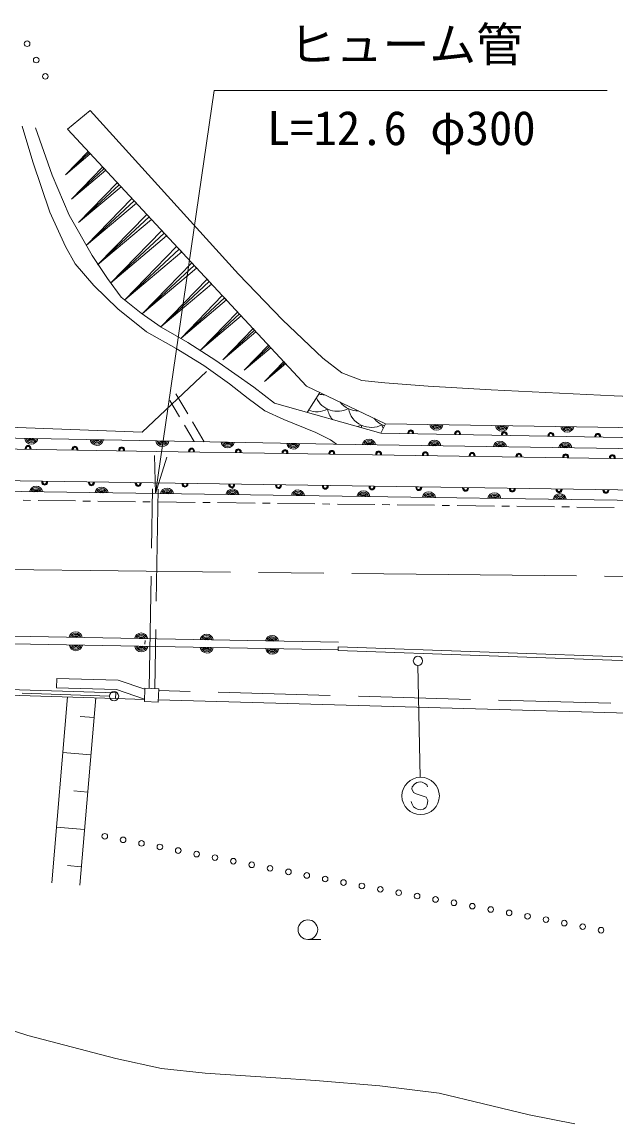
# Model space of a CAD drawing. Units: millimetres, scale not verified. Extents: x 40000 to 680000, y 20000 to 380000.
# Drawn here: x 222727 to 254475, y 254773 to 313663 of the extents above; entities that cross this region are included whole.
import ezdxf
from ezdxf.enums import TextEntityAlignment as Align

# ---------------------------------------------------------------- set-up
doc = ezdxf.new("R2010")
doc.units = ezdxf.units.MM
doc.header["$LTSCALE"] = 1000
doc.linetypes.add('CHAIN', pattern=[18.5, 12, -1.5, 3.5, -1.5])
doc.linetypes.add('DASHED', pattern=[7.5, 6, -1.5])
for name, color, linetype, lineweight in [('M-BGD', 7, 'Continuous', 13), ('M-BMK', 2, 'CHAIN', 13), ('M-STR-HTXT', 7, 'Continuous', 13), ('M-STR-STRC', 7, 'Continuous', 13), ('M-WORK', 1, 'Continuous', 13)]:
    doc.layers.add(name, color=color, linetype=linetype, lineweight=lineweight)
doc.styles.add('ＭＳ ゴシック', font='')
doc.styles.get('ＭＳ ゴシック').set_extended_font_data('MS Gothic')

# ---------------------------------------------------------------- blocks, each defined once
blk = doc.blocks.new('open_arrow')
at = {"color": 0, "linetype": 'Continuous', "lineweight": -2}
blk.add_lwpolyline([(7.5, 1.25), (0, 0), (7.5, -1.25)], dxfattribs=at)

msp = doc.modelspace()

# ---------------------------------------------------------------- linework, layer by layer
at = {"layer": 'M-BGD', "linetype": 'DASHED'}
for p, q in [((229518, 278048), (229708, 288712)), ((230008, 288706), (229818, 278043)), ((227864, 278494), (224588, 278583)), ((229295, 278005), (227864, 278494)), ((291686, 276202), (230033, 277933))]:
    msp.add_line(p, q, dxfattribs=at)
at = {"layer": 'M-BGD'}
for p, q in [((229296, 280406), (229303, 280606)), ((239627, 280080), (239634, 280280)), ((239627, 280080), (263414, 279240)), ((239634, 280280), (263421, 279440)), ((181229, 279327), (227738, 277809)), ((181219, 279027), (227728, 277510)), ((224575, 278083), (224588, 278583)), ((227775, 277997), (224575, 278083)), ((229282, 277482), (227775, 277997)), ((229267, 277349), (229298, 278062)), ((229298, 278062), (230038, 278029)), ((230038, 278029), (230006, 277317)), ((222727, 277797), (227394, 277642)), ((224317, 267653), (225166, 277593)), ((226667, 277544), (225811, 267526)), ((227738, 277809), (227728, 277510)), ((229270, 277459), (227728, 277510)), ((291672, 275702), (230011, 277434)), ((230006, 277317), (229267, 277349)), ((226577, 276491), (225830, 276554)), ((226407, 274498), (224913, 274626)), ((226237, 272506), (225490, 272570)), ((226067, 270514), (224572, 270642)), ((225896, 268522), (225149, 268586))]:
    msp.add_line(p, q, dxfattribs=at)
msp.add_circle((227644, 277633), 249, dxfattribs=at)
at = {"layer": 'M-BMK'}
msp.add_lwpolyline([(65578, 288839), (181108, 284839), (184867, 284815), (259476, 283982)], dxfattribs=at)
at = {"layer": 'M-STR-HTXT'}
msp.add_lwpolyline([(229854, 288467), (233000, 310000), (254000, 310000)], dxfattribs=at)
at = {"layer": 'M-STR-STRC'}
for p, q in [((244012, 273305), (243882, 279266)), ((243578, 272791), (243562, 272678)), ((243562, 272678), (243647, 272495)), ((243706, 272930), (243578, 272791)), ((243837, 273023), (243706, 272930)), ((244003, 273056), (243837, 273023)), ((244119, 273040), (244003, 273056)), ((244263, 272968), (244119, 273040)), ((244373, 272893), (244263, 272968)), ((244407, 272782), (244373, 272893)), ((243647, 272495), (243798, 272422)), ((243798, 272422), (244330, 272234)), ((244330, 272234), (244411, 272061)), ((243564, 271903), (243525, 272013)), ((243648, 271725), (243564, 271903)), ((243751, 271652), (243648, 271725)), ((243897, 271577), (243751, 271652)), ((244018, 271560), (243897, 271577)), ((244185, 271589), (244018, 271560)), ((244310, 271685), (244185, 271589)), ((244381, 271834), (244310, 271685)), ((244411, 272061), (244381, 271834))]:
    msp.add_line(p, q, dxfattribs=at)
for centre, radius in [((243892, 279520), 250), ((244035, 272305), 1000)]:
    msp.add_circle(centre, radius, dxfattribs=at)
at = {"layer": 'M-WORK'}
for p, q in [((226259, 306750), (225043, 305499)), ((226318, 306686), (225043, 305499)), ((226377, 306623), (225043, 305499)), ((226259, 306750), (226377, 306623)), ((227037, 305914), (225371, 304201)), ((227118, 305827), (225371, 304201)), ((227199, 305739), (225371, 304201)), ((227037, 305914), (227199, 305739)), ((227818, 305075), (225754, 302952)), ((227818, 305075), (228019, 304858)), ((227919, 304966), (225754, 302952)), ((228019, 304858), (225754, 302952)), ((228601, 304233), (226173, 301735)), ((228720, 304106), (226173, 301735)), ((228838, 303978), (226173, 301735)), ((228601, 304233), (228838, 303978)), ((229394, 303382), (226768, 300681)), ((229394, 303382), (229650, 303106)), ((229522, 303244), (226768, 300681)), ((229650, 303106), (226768, 300681)), ((230191, 302525), (227451, 299708)), ((230324, 302382), (227451, 299708)), ((230458, 302238), (227451, 299708)), ((230191, 302525), (230458, 302238)), ((230992, 301664), (228227, 298819)), ((231127, 301519), (228227, 298819)), ((230992, 301664), (231262, 301374)), ((231262, 301374), (228227, 298819)), ((231803, 300793), (229167, 298083)), ((231931, 300655), (229167, 298083)), ((232060, 300517), (229167, 298083)), ((231803, 300793), (232060, 300517)), ((232615, 299920), (230143, 297378)), ((232736, 299791), (230143, 297378)), ((232615, 299920), (232856, 299661)), ((232856, 299661), (230143, 297378)), ((233433, 299041), (231231, 296776)), ((233541, 298926), (231231, 296776)), ((233648, 298810), (231231, 296776)), ((233433, 299041), (233648, 298810)), ((234249, 298164), (232262, 296120)), ((234346, 298060), (232262, 296120)), ((234249, 298164), (234443, 297956)), ((234443, 297956), (232262, 296120)), ((235074, 297278), (233457, 295615)), ((235153, 297193), (233457, 295615)), ((235232, 297109), (233457, 295615)), ((235074, 297278), (235232, 297109)), ((235896, 296394), (234602, 295063)), ((235960, 296326), (234602, 295063)), ((236023, 296258), (234602, 295063)), ((235896, 296394), (236023, 296258)), ((236717, 295513), (235681, 294447)), ((236767, 295459), (235681, 294447)), ((236818, 295404), (235681, 294447)), ((236717, 295513), (236818, 295404)), ((237961, 292804), (238647, 293865)), ((230626, 293444), (231153, 292557)), ((230953, 293795), (231582, 292728)), ((231408, 292127), (231935, 291241)), ((231836, 292298), (232465, 291231)), ((242158, 292189), (282595, 291580)), ((193073, 291967), (239380, 291102)), ((282593, 290940), (241910, 291692)), ((306155, 290073), (239380, 291102)), ((194227, 289551), (306146, 287916)), ((306143, 287379), (193306, 288988)), ((222785, 288103), (223185, 288098)), ((223585, 288093), (225585, 288069)), ((225985, 288064), (226384, 288059)), ((226784, 288055), (228784, 288030)), ((229184, 288025), (229584, 288021)), ((229984, 288016), (231984, 287992)), ((232384, 287987), (232784, 287982)), ((233184, 287977), (235184, 287953)), ((235584, 287948), (235984, 287943)), ((236384, 287938), (238384, 287914)), ((238784, 287909), (239184, 287904)), ((239584, 287899), (241583, 287875)), ((241983, 287870), (242383, 287865)), ((242783, 287861), (244783, 287836)), ((245183, 287832), (245583, 287827)), ((245983, 287822), (247983, 287798)), ((248383, 287793), (248783, 287788)), ((249183, 287783), (251183, 287759)), ((251583, 287754), (251983, 287749)), ((252383, 287744), (254382, 287720)), ((238005, 264633), (238705, 264633))]:
    msp.add_line(p, q, dxfattribs=at)
for points in [[(225152, 307939), (226363, 308936), (234301, 300197), (236648, 297740), (238801, 295697), (239823, 294924), (240899, 294510), (242114, 294372), (244433, 294207), (247801, 294013), (254372, 293682), (258844, 293516), (262074, 293516), (265774, 293516), (268617, 293434), (274387, 293213), (280047, 293102), (284271, 292854), (286341, 292799), (291007, 293102), (294154, 293378), (297633, 293599), (301166, 293986), (303320, 294289)], [(222741, 308091), (223312, 306195), (224213, 303508), (225042, 301668), (225566, 300744), (226560, 299591), (227848, 298339), (229382, 297112), (230965, 296217), (232437, 295309), (233812, 294327), (234806, 293542), (235714, 292879), (236720, 292425), (238437, 291726), (239223, 291333), (239530, 291099)], [(236223, 293293), (235109, 294158), (233085, 295576), (231594, 296533), (230158, 297361), (229091, 298097), (228023, 298962), (227287, 299956), (226477, 301189), (225244, 303342), (224342, 305477), (223440, 308017)], [(225152, 307939), (237934, 294204), (242158, 292189), (241910, 291692), (236223, 293293)], [(190002, 293213), (229157, 291750), (232580, 294980)], [(306153, 289538), (229911, 290718), (193694, 291324)], [(239639, 280518), (188281, 281470), (65433, 285434)], [(65394, 284819), (188307, 281051), (239631, 280108)], [(187189, 262853), (190981, 262779), (196005, 262835), (199833, 262816), (204895, 262651), (210287, 262375), (213895, 262080), (216269, 261675), (219324, 260700), (223042, 259503), (227735, 258270), (230183, 257737), (232521, 257479), (236294, 257240), (238410, 257092), (241852, 256816), (245018, 256411), (247392, 255841), (249840, 255252), (252269, 254773)]]:
    msp.add_lwpolyline(points, dxfattribs=at)
for centre, radius in [((222999, 312504), 150), ((223486, 311631), 150), ((223973, 310757), 150), ((227149, 270147), 150), ((228131, 269957), 150), ((229113, 269767), 150), ((230095, 269576), 150), ((231076, 269386), 150), ((232058, 269196), 150), ((233040, 269006), 150), ((234021, 268815), 150), ((235003, 268625), 150), ((235985, 268435), 150), ((236967, 268244), 150), ((237948, 268054), 150), ((238930, 267864), 150), ((239912, 267674), 150), ((240895, 267492), 150), ((241879, 267312), 150), ((242863, 267132), 150), ((243846, 266952), 150), ((244830, 266772), 150), ((245814, 266593), 150), ((246797, 266413), 150), ((247781, 266233), 150), ((248765, 266053), 150), ((238005, 265158), 525), ((249748, 265873), 150), ((250732, 265693), 150), ((251714, 265506), 150), ((252696, 265317), 150), ((253678, 265128), 150)]:
    msp.add_circle(centre, radius, dxfattribs=at)
for centre, radius, start, end in [((239590, 294108), 1250, 205.24547, 297.62316), ((238903, 294990), 1250, 255.5858, 270.266), ((240708, 294128), 1250, 218.7201, 270.26603), ((239159, 293205), 1250, 197.99393, 198.94213), ((238472, 294087), 1250, 249.46088, 297.62316), ((240277, 293226), 1250, 191.36295, 220.07374), ((241395, 293247), 1250, 191.36295, 297.62316), ((240277, 293226), 1250, 288.47676, 297.62316), ((242082, 292365), 1250, 191.36295, 198.00115), ((242513, 293267), 1250, 218.72007, 251.02491), ((243200, 292385), 1250, 191.36295, 200.9678), ((244879, 292202), 354, 187.93399, 350.33917), ((244879, 292202), 283, 190.15803, 348.11513), ((244879, 292202), 212, 193.90436, 344.3688), ((244879, 292202), 142, 201.61608, 336.65707), ((244879, 292202), 100, 211.93375, 326.33941), ((248379, 292150), 354, 187.93399, 350.33917), ((248379, 292150), 283, 190.15803, 348.11513), ((248379, 292150), 212, 193.90436, 344.3688), ((248379, 292150), 142, 201.61608, 336.65707), ((248379, 292150), 100, 211.93375, 326.33941), ((243505, 291706), 156, 342.68077, 195.20118), ((243505, 291706), 125, 338.45366, 199.42829), ((243505, 291706), 100, 332.99649, 204.88545), ((246005, 291660), 156, 342.68077, 195.20118), ((246005, 291660), 125, 338.45366, 199.42829), ((246005, 291660), 100, 332.99649, 204.88545), ((248504, 291614), 156, 342.68077, 195.20118), ((248504, 291614), 125, 338.45366, 199.42829), ((248504, 291614), 100, 332.99649, 204.88545), ((251004, 291568), 156, 342.68077, 195.20118), ((251004, 291568), 125, 338.45366, 199.42829), ((251004, 291568), 100, 332.99649, 204.88545), ((251879, 292097), 354, 187.93399, 350.33917), ((251879, 292097), 283, 190.15803, 348.11513), ((251879, 292097), 212, 193.90436, 344.3688), ((251879, 292097), 142, 201.61608, 336.65707), ((251879, 292097), 100, 211.93375, 326.33941), ((253504, 291522), 156, 342.68077, 195.20118), ((253504, 291522), 125, 338.45366, 199.42829), ((253504, 291522), 100, 332.99649, 204.88545), ((223226, 291458), 354, 187.72722, 350.1324), ((223052, 290876), 156, 342.78102, 195.30143), ((223052, 290876), 125, 338.55391, 199.52854), ((223226, 291458), 283, 189.95126, 347.90836), ((223052, 290876), 100, 333.09674, 204.9857), ((223226, 291458), 212, 193.69759, 344.16204), ((223226, 291458), 142, 201.40932, 336.45031), ((223226, 291458), 100, 211.72698, 326.13265), ((225552, 290835), 156, 342.78102, 195.30143), ((225552, 290835), 125, 338.55391, 199.52854), ((225552, 290835), 100, 333.09674, 204.9857), ((226725, 291392), 354, 187.72722, 350.1324), ((226725, 291392), 283, 189.95126, 347.90836), ((226725, 291392), 212, 193.69759, 344.16204), ((226725, 291392), 142, 201.40932, 336.45031), ((226725, 291392), 100, 211.72698, 326.13265), ((228051, 290793), 156, 342.78102, 195.30143), ((228051, 290793), 125, 338.55391, 199.52854), ((230225, 291327), 354, 187.72722, 350.1324), ((230225, 291327), 283, 189.95126, 347.90836), ((230225, 291327), 212, 193.69759, 344.16204), ((230225, 291327), 142, 201.40932, 336.45031), ((230225, 291327), 100, 211.72698, 326.13265), ((233724, 291261), 354, 187.72722, 350.1324), ((233724, 291261), 283, 189.95126, 347.90836), ((233724, 291261), 212, 193.69759, 344.16204), ((233724, 291261), 142, 201.40932, 336.45031), ((233724, 291261), 100, 211.72698, 326.13265), ((237224, 291196), 354, 187.72722, 350.1324), ((237224, 291196), 283, 189.95126, 347.90836), ((237224, 291196), 212, 193.69759, 344.16204), ((237224, 291196), 142, 201.40932, 336.45031), ((237224, 291196), 100, 211.72698, 326.13265), ((241270, 291018), 354, 7.9151, 170.32027), ((241270, 291018), 283, 10.13913, 168.09624), ((241270, 291018), 212, 13.88546, 164.34991), ((241270, 291018), 142, 21.59719, 156.63818), ((241270, 291018), 100, 31.91485, 146.32052), ((244770, 290964), 354, 7.9151, 170.32027), ((244770, 290964), 283, 10.13913, 168.09624), ((244770, 290964), 212, 13.88546, 164.34991), ((244770, 290964), 142, 21.59719, 156.63818), ((244770, 290964), 100, 31.91485, 146.32052), ((248269, 290911), 354, 7.9151, 170.32027), ((248269, 290911), 283, 10.13913, 168.09624), ((248269, 290911), 212, 13.88546, 164.34991), ((248269, 290911), 142, 21.59719, 156.63818), ((248269, 290911), 100, 31.91485, 146.32052), ((251769, 290857), 354, 7.9151, 170.32027), ((251769, 290857), 283, 10.13913, 168.09624), ((251769, 290857), 212, 13.88546, 164.34991), ((251769, 290857), 142, 21.59719, 156.63818), ((251769, 290857), 100, 31.91485, 146.32052), ((228051, 290793), 100, 333.09674, 204.9857), ((231787, 290733), 156, 342.85341, 195.37382), ((231787, 290733), 125, 338.6263, 199.60093), ((231787, 290733), 100, 333.16913, 205.05809), ((234287, 290694), 156, 342.85341, 195.37382), ((234287, 290694), 125, 338.6263, 199.60093), ((234287, 290694), 100, 333.16913, 205.05809), ((236786, 290655), 156, 342.85341, 195.37382), ((236786, 290655), 125, 338.6263, 199.60093), ((236786, 290655), 100, 333.16913, 205.05809), ((239286, 290617), 156, 342.85341, 195.37382), ((239286, 290617), 125, 338.6263, 199.60093), ((239286, 290617), 100, 333.16913, 205.05809), ((241786, 290578), 156, 342.85341, 195.37382), ((241786, 290578), 125, 338.6263, 199.60093), ((241786, 290578), 100, 333.16913, 205.05809), ((244286, 290539), 156, 342.85341, 195.37382), ((244286, 290539), 125, 338.6263, 199.60093), ((244286, 290539), 100, 333.16913, 205.05809), ((246785, 290501), 156, 342.85341, 195.37382), ((246785, 290501), 125, 338.6263, 199.60093), ((246785, 290501), 100, 333.16913, 205.05809), ((249285, 290462), 156, 342.85341, 195.37382), ((249285, 290462), 125, 338.6263, 199.60093), ((249285, 290462), 100, 333.16913, 205.05809), ((251785, 290423), 156, 342.85341, 195.37382), ((251785, 290423), 125, 338.6263, 199.60093), ((251785, 290423), 100, 333.16913, 205.05809), ((254284, 290385), 156, 342.85341, 195.37382), ((254284, 290385), 125, 338.6263, 199.60093), ((254284, 290385), 100, 333.16913, 205.05809), ((223477, 288504), 354, 7.98062, 170.3858), ((223477, 288504), 283, 10.20466, 168.16176), ((223477, 288504), 212, 13.95099, 164.41543), ((223477, 288504), 142, 21.66272, 156.7037), ((223477, 288504), 100, 31.98038, 146.38604), ((223938, 289074), 156, 162.90287, 15.42328), ((223938, 289074), 125, 158.67576, 19.65039), ((223938, 289074), 100, 153.2186, 25.10756), ((226438, 289037), 156, 162.90287, 15.42328), ((226438, 289037), 125, 158.67576, 19.65039), ((226438, 289037), 100, 153.2186, 25.10756), ((226977, 288454), 354, 7.98062, 170.3858), ((226977, 288454), 283, 10.20466, 168.16176), ((226977, 288454), 212, 13.95099, 164.41543), ((226977, 288454), 142, 21.66272, 156.7037), ((228938, 289000), 156, 162.90287, 15.42328), ((228938, 289000), 125, 158.67576, 19.65039), ((228938, 289000), 100, 153.2186, 25.10756), ((230476, 288404), 354, 7.98062, 170.3858), ((230476, 288404), 283, 10.20466, 168.16176), ((230476, 288404), 212, 13.95099, 164.41543), ((231438, 288964), 156, 162.90287, 15.42328), ((231438, 288964), 125, 158.67576, 19.65039), ((231438, 288964), 100, 153.2186, 25.10756), ((233976, 288354), 354, 7.98062, 170.3858), ((233976, 288354), 283, 10.20466, 168.16176), ((233976, 288354), 212, 13.95099, 164.41543), ((233937, 288927), 156, 162.90287, 15.42328), ((233937, 288927), 125, 158.67576, 19.65039), ((233937, 288927), 100, 153.2186, 25.10756), ((236437, 288891), 156, 162.90287, 15.42328), ((236437, 288891), 125, 158.67576, 19.65039), ((236437, 288891), 100, 153.2186, 25.10756), ((237475, 288304), 354, 7.98062, 170.3858), ((237475, 288304), 283, 10.20466, 168.16176), ((238937, 288854), 156, 162.90287, 15.42328), ((238937, 288854), 125, 158.67576, 19.65039), ((238937, 288854), 100, 153.2186, 25.10756), ((240975, 288254), 354, 7.98062, 170.3858), ((241436, 288818), 156, 162.90287, 15.42328), ((241436, 288818), 125, 158.67576, 19.65039), ((241436, 288818), 100, 153.2186, 25.10756), ((243936, 288781), 156, 162.90287, 15.42328), ((243936, 288781), 125, 158.67576, 19.65039), ((243936, 288781), 100, 153.2186, 25.10756), ((246436, 288745), 156, 162.90287, 15.42328), ((246436, 288745), 125, 158.67576, 19.65039), ((246436, 288745), 100, 153.2186, 25.10756), ((248936, 288708), 156, 162.90287, 15.42328), ((248936, 288708), 125, 158.67576, 19.65039), ((248936, 288708), 100, 153.2186, 25.10756), ((251435, 288672), 156, 162.90287, 15.42328), ((251435, 288672), 125, 158.67576, 19.65039), ((251435, 288672), 100, 153.2186, 25.10756), ((253935, 288635), 156, 162.90287, 15.42328), ((253935, 288635), 125, 158.67576, 19.65039), ((253935, 288635), 100, 153.2186, 25.10756), ((226977, 288454), 100, 31.98038, 146.38604), ((230476, 288404), 142, 21.66272, 156.7037), ((230476, 288404), 100, 31.98038, 146.38604), ((233976, 288354), 142, 21.66272, 156.7037), ((233976, 288354), 100, 31.98038, 146.38604), ((237475, 288304), 212, 13.95099, 164.41543), ((237475, 288304), 142, 21.66272, 156.7037), ((237475, 288304), 100, 31.98038, 146.38604), ((240975, 288254), 283, 10.20466, 168.16176), ((240975, 288254), 212, 13.95099, 164.41543), ((240975, 288254), 142, 21.66272, 156.7037), ((240975, 288254), 100, 31.98038, 146.38604), ((244475, 288204), 354, 7.98062, 170.3858), ((244475, 288204), 283, 10.20466, 168.16176), ((244475, 288204), 212, 13.95099, 164.41543), ((244475, 288204), 142, 21.66272, 156.7037), ((244475, 288204), 100, 31.98038, 146.38604), ((247974, 288154), 354, 7.98062, 170.3858), ((247974, 288154), 283, 10.20466, 168.16176), ((247974, 288154), 212, 13.95099, 164.41543), ((247974, 288154), 142, 21.66272, 156.7037), ((247974, 288154), 100, 31.98038, 146.38604), ((251474, 288104), 354, 7.98062, 170.3858), ((251474, 288104), 283, 10.20466, 168.16176), ((251474, 288104), 212, 13.95099, 164.41543), ((251474, 288104), 142, 21.66272, 156.7037), ((251474, 288104), 100, 31.98038, 146.38604), ((225594, 280724), 354, 7.73565, 170.14083), ((225594, 280724), 283, 9.95969, 167.91679), ((225594, 280724), 212, 13.70601, 164.17046), ((229093, 280659), 354, 7.73565, 170.14083), ((229093, 280659), 283, 9.95969, 167.91679), ((232592, 280594), 354, 7.73565, 170.14083), ((225604, 280420), 354, 187.74438, 350.14955), ((225604, 280420), 283, 189.96841, 347.92552), ((225604, 280420), 212, 193.71474, 344.17919), ((225594, 280724), 142, 21.41774, 156.45873), ((225604, 280420), 142, 201.42647, 336.46746), ((225594, 280724), 100, 31.73541, 146.14107), ((225604, 280420), 100, 211.74413, 326.1498), ((229093, 280659), 212, 13.70601, 164.17046), ((229093, 280659), 142, 21.41774, 156.45873), ((229093, 280659), 100, 31.73541, 146.14107), ((232592, 280594), 283, 9.95969, 167.91679), ((232592, 280594), 212, 13.70601, 164.17046), ((232592, 280594), 142, 21.41774, 156.45873), ((232592, 280594), 100, 31.73541, 146.14107), ((236092, 280530), 354, 7.73565, 170.14083), ((236092, 280530), 283, 9.95969, 167.91679), ((236092, 280530), 212, 13.70601, 164.17046), ((236092, 280530), 142, 21.41774, 156.45873), ((236092, 280530), 100, 31.73541, 146.14107), ((229104, 280355), 354, 187.74438, 350.14955), ((229104, 280355), 283, 189.96841, 347.92552), ((229104, 280355), 212, 193.71474, 344.17919), ((229104, 280355), 142, 201.42647, 336.46746), ((229104, 280355), 100, 211.74413, 326.1498), ((232603, 280291), 354, 187.74438, 350.14955), ((232603, 280291), 283, 189.96841, 347.92552), ((232603, 280291), 212, 193.71474, 344.17919), ((232603, 280291), 142, 201.42647, 336.46746), ((232603, 280291), 100, 211.74413, 326.1498), ((236102, 280227), 354, 187.74438, 350.14955), ((236102, 280227), 283, 189.96841, 347.92552), ((236102, 280227), 212, 193.71474, 344.17919), ((236102, 280227), 142, 201.42647, 336.46746), ((236102, 280227), 100, 211.74413, 326.1498)]:
    msp.add_arc(centre, radius, start, end, dxfattribs=at)

# ---------------------------------------------------------------- block references
at = {"layer": 'M-STR-HTXT', "xscale": 267, "yscale": 267, "rotation": 81.7}
msp.add_blockref('open_arrow', (229854, 288467), dxfattribs=at)

# ---------------------------------------------------------------- texts
at = {"layer": 'M-STR-HTXT', "style": 'ＭＳ ゴシック'}
msp.add_text('ヒューム管', height=1833, dxfattribs=at).set_placement((237000, 311000), align=Align.BOTTOM_LEFT)
msp.add_text('L=12.6 φ300', height=1833, dxfattribs=at).set_placement((243000, 308000), align=Align.MIDDLE_CENTER)

doc.saveas('drawing.dxf')
